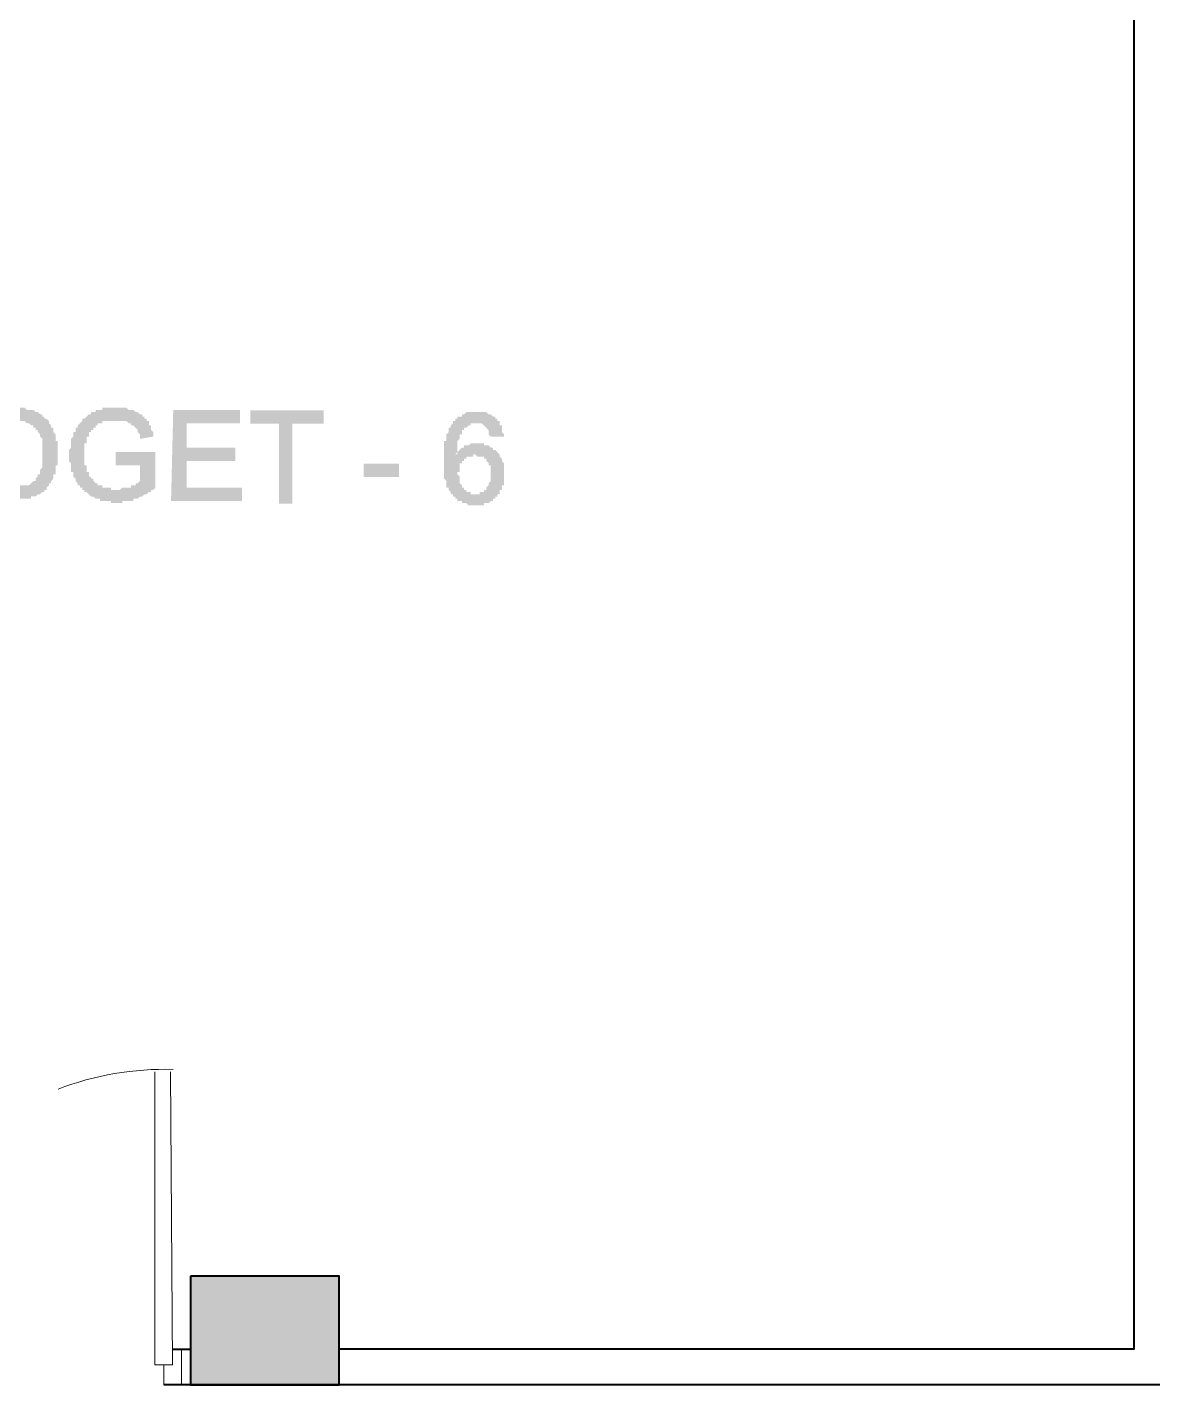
# Model space of a CAD drawing. Header units: inches. Extents: x -11 to 213, y -78 to 40.
# Drawn here: x 30.866 to 33.933, y 23.293 to 26.992 of the extents above; entities that cross this region are included whole.
import ezdxf

# ---------------------------------------------------------------- set-up
doc = ezdxf.new("R2010")
doc.units = ezdxf.units.IN
doc.header["$MEASUREMENT"] = 0
doc.layers.add('PDF_0', color=7, linetype='Continuous')

msp = doc.modelspace()

# ---------------------------------------------------------------- hatches: boundary and pattern name
at = {"layer": 'PDF_0'}
h = msp.add_hatch(color=256, dxfattribs=at)
h.paths.add_polyline_path([(30.74421, 25.95519), (30.82888, 25.95519), (30.83493, 25.95519), (30.83493, 25.95519), (30.84098, 25.95519), (30.84703, 25.95519), (30.84703, 25.95519), (30.85308, 25.95519), (30.85308, 25.95519), (30.85912, 25.95519), (30.85912, 25.95519), (30.86517, 25.94914), (30.86517, 25.94914), (30.87122, 25.94914), (30.87122, 25.94914), (30.87727, 25.94914), (30.87727, 25.94914), (30.88332, 25.94914), (30.88332, 25.94914), (30.88936, 25.9431), (30.88936, 25.9431), (30.89541, 25.9431), (30.89541, 25.9431), (30.90146, 25.93705), (30.90146, 25.93705), (30.90751, 25.93705), (30.90751, 25.931), (30.91356, 25.931), (30.91356, 25.931), (30.91356, 25.92495), (30.9196, 25.92495), (30.9196, 25.92495), (30.92565, 25.9189), (30.92565, 25.9189), (30.92565, 25.91286), (30.92565, 25.91286), (30.9317, 25.90681), (30.9317, 25.90681), (30.9317, 25.90076), (30.93775, 25.90076), (30.93775, 25.89471), (30.93775, 25.89471), (30.93775, 25.88867), (30.93775, 25.88867), (30.94379, 25.88262), (30.94379, 25.88262), (30.94379, 25.87657), (30.94379, 25.87657), (30.94379, 25.87052), (30.94379, 25.87052), (30.94379, 25.86447), (30.94984, 25.86447), (30.94984, 25.85843), (30.94984, 25.85843), (30.94984, 25.85238), (30.94984, 25.85238), (30.94984, 25.84633), (30.94984, 25.84028), (30.94984, 25.84028), (30.94984, 25.83423), (30.94984, 25.82819), (30.94984, 25.82819), (30.94984, 25.82819), (30.94984, 25.82214), (30.94984, 25.81609), (30.94984, 25.81609), (30.94984, 25.81004), (30.94984, 25.804), (30.94984, 25.804), (30.94984, 25.79795), (30.94379, 25.79795), (30.94379, 25.7919), (30.94379, 25.7919), (30.94379, 25.78585), (30.94379, 25.7798), (30.94379, 25.7798), (30.94379, 25.77376), (30.93775, 25.77376), (30.93775, 25.76771), (30.93775, 25.76771), (30.93775, 25.76166), (30.93775, 25.76166), (30.9317, 25.75561), (30.9317, 25.75561), (30.9317, 25.74956), (30.9317, 25.74956), (30.92565, 25.74956), (30.92565, 25.74352), (30.92565, 25.74352), (30.9196, 25.73747), (30.9196, 25.73747), (30.9196, 25.73747), (30.9196, 25.73142), (30.91356, 25.73142), (30.91356, 25.73142), (30.91356, 25.72537), (30.90751, 25.72537), (30.90751, 25.72537), (30.90751, 25.72537), (30.90146, 25.71932), (30.90146, 25.71932), (30.89541, 25.71932), (30.89541, 25.71932), (30.88936, 25.71328), (30.88936, 25.71328), (30.88936, 25.71328), (30.88332, 25.71328), (30.87727, 25.71328), (30.87727, 25.70723), (30.87122, 25.70723), (30.87122, 25.70723), (30.86517, 25.70723), (30.86517, 25.70723), (30.85912, 25.70723), (30.85308, 25.70723), (30.85308, 25.70723), (30.84703, 25.70723), (30.84703, 25.70723), (30.84098, 25.70118), (30.83493, 25.70118), (30.83493, 25.70118), (30.82888, 25.70118), (30.73817, 25.70723)], flags=0)
h.paths.add_polyline_path([(30.7805, 25.73747), (30.82888, 25.73747), (30.83493, 25.73747), (30.83493, 25.73747), (30.84098, 25.73747), (30.84098, 25.73747), (30.84703, 25.73747), (30.84703, 25.74352), (30.85308, 25.74352), (30.85308, 25.74352), (30.85308, 25.74352), (30.85912, 25.74352), (30.86517, 25.74352), (30.86517, 25.74352), (30.87122, 25.74352), (30.87122, 25.74352), (30.87727, 25.74956), (30.87727, 25.74956), (30.87727, 25.74956), (30.88332, 25.75561), (30.88332, 25.75561), (30.88936, 25.75561), (30.88936, 25.76166), (30.88936, 25.76166), (30.89541, 25.76771), (30.89541, 25.76771), (30.89541, 25.77376), (30.90146, 25.77376), (30.90146, 25.7798), (30.90146, 25.7798), (30.90146, 25.7798), (30.90146, 25.78585), (30.90146, 25.78585), (30.90751, 25.7919), (30.90751, 25.7919), (30.90751, 25.79795), (30.90751, 25.79795), (30.90751, 25.804), (30.90751, 25.804), (30.90751, 25.81004), (30.90751, 25.81609), (30.90751, 25.81609), (30.90751, 25.82214), (30.90751, 25.82819), (30.90751, 25.82819), (30.90751, 25.82819), (30.90751, 25.83423), (30.90751, 25.84028), (30.90751, 25.84028), (30.90751, 25.84633), (30.90751, 25.84633), (30.90751, 25.85238), (30.90751, 25.85238), (30.90751, 25.85843), (30.90751, 25.86447), (30.90751, 25.86447), (30.90751, 25.86447), (30.90751, 25.87052), (30.90146, 25.87657), (30.90146, 25.87657), (30.90146, 25.88262), (30.90146, 25.88262), (30.89541, 25.88867), (30.89541, 25.88867), (30.89541, 25.88867), (30.89541, 25.89471), (30.88936, 25.89471), (30.88936, 25.90076), (30.88332, 25.90076), (30.88332, 25.90681), (30.88332, 25.90681), (30.87727, 25.90681), (30.87727, 25.90681), (30.87122, 25.91286), (30.87122, 25.91286), (30.86517, 25.91286), (30.86517, 25.91286), (30.85912, 25.9189), (30.85912, 25.9189), (30.85308, 25.9189), (30.85308, 25.9189), (30.84703, 25.9189), (30.84703, 25.9189), (30.84098, 25.9189), (30.84098, 25.9189), (30.83493, 25.9189), (30.82888, 25.9189), (30.82888, 25.9189), (30.7805, 25.9189)], flags=0)
for points in [[(31.21597, 25.73746), (31.20992, 25.73141), (31.20992, 25.73141), (31.20387, 25.73141), (31.20387, 25.72536), (31.19782, 25.72536), (31.19782, 25.72536), (31.19178, 25.71931), (31.19178, 25.71931), (31.18573, 25.71931), (31.18573, 25.71931), (31.17968, 25.71326), (31.17968, 25.71326), (31.17363, 25.71326), (31.17363, 25.71326), (31.16758, 25.70722), (31.16758, 25.70722), (31.16154, 25.70722), (31.16154, 25.70722), (31.15549, 25.70722), (31.15549, 25.70117), (31.14944, 25.70117), (31.14339, 25.70117), (31.14339, 25.70117), (31.13734, 25.70117), (31.13734, 25.70117), (31.1313, 25.70117), (31.1313, 25.70117), (31.12525, 25.70117), (31.12525, 25.69512), (31.1192, 25.69512), (31.1192, 25.69512), (31.11315, 25.69512), (31.11315, 25.69512), (31.10711, 25.69512), (31.10711, 25.69512), (31.10106, 25.69512), (31.09501, 25.69512), (31.09501, 25.70117), (31.08896, 25.70117), (31.08896, 25.70117), (31.08291, 25.70117), (31.08291, 25.70117), (31.07687, 25.70117), (31.07082, 25.70117), (31.07082, 25.70117), (31.06477, 25.70117), (31.06477, 25.70722), (31.05872, 25.70722), (31.05872, 25.70722), (31.05267, 25.70722), (31.05267, 25.70722), (31.04663, 25.71326), (31.04663, 25.71326), (31.04058, 25.71326), (31.04058, 25.71326), (31.03453, 25.71931), (31.03453, 25.71931), (31.03453, 25.71931), (31.02848, 25.72536), (31.02848, 25.72536), (31.02244, 25.72536), (31.02244, 25.73141), (31.01639, 25.73141), (31.01639, 25.73141), (31.01639, 25.73141), (31.01639, 25.73746), (31.01034, 25.73746), (31.01034, 25.7435), (31.01034, 25.7435), (31.00429, 25.7435), (31.00429, 25.74955), (31.00429, 25.74955), (30.99824, 25.7556), (30.99824, 25.7556), (30.99824, 25.76165), (30.99824, 25.76165), (30.9922, 25.7677), (30.9922, 25.7677), (30.9922, 25.77374), (30.9922, 25.77374), (30.9922, 25.77979), (30.98615, 25.77979), (30.98615, 25.78584), (30.98615, 25.78584), (30.98615, 25.79189), (30.98615, 25.79189), (30.98615, 25.79793), (30.98615, 25.79793), (30.98615, 25.80398), (30.9801, 25.81003), (30.9801, 25.81003), (30.9801, 25.81608), (30.9801, 25.81608), (30.9801, 25.82213), (30.9801, 25.82817), (30.9801, 25.82817), (30.9801, 25.82817), (30.9801, 25.83422), (30.9801, 25.84027), (30.9801, 25.84027), (30.98615, 25.84632), (30.98615, 25.84632), (30.98615, 25.85237), (30.98615, 25.85237), (30.98615, 25.85841), (30.98615, 25.85841), (30.98615, 25.86446), (30.98615, 25.87051), (30.98615, 25.87051), (30.9922, 25.87656), (30.9922, 25.87656), (30.9922, 25.88261), (30.9922, 25.88261), (30.9922, 25.88865), (30.99824, 25.88865), (30.99824, 25.8947), (30.99824, 25.8947), (30.99824, 25.90075), (31.00429, 25.90075), (31.00429, 25.9068), (31.00429, 25.9068), (31.01034, 25.91284), (31.01034, 25.91284), (31.01034, 25.91284), (31.01639, 25.91889), (31.01639, 25.91889), (31.01639, 25.92494), (31.02244, 25.92494), (31.02244, 25.92494), (31.02848, 25.93099), (31.02848, 25.93099), (31.03453, 25.93704), (31.03453, 25.93704), (31.04058, 25.93704), (31.04058, 25.93704), (31.04058, 25.94308), (31.04663, 25.94308), (31.04663, 25.94308), (31.05267, 25.94308), (31.05267, 25.94913), (31.05872, 25.94913), (31.05872, 25.94913), (31.06477, 25.94913), (31.06477, 25.94913), (31.07082, 25.94913), (31.07082, 25.95518), (31.07687, 25.95518), (31.08291, 25.95518), (31.08291, 25.95518), (31.08896, 25.95518), (31.08896, 25.95518), (31.09501, 25.95518), (31.10106, 25.95518), (31.10106, 25.95518), (31.10711, 25.95518), (31.10711, 25.95518), (31.11315, 25.95518), (31.1192, 25.95518), (31.1192, 25.95518), (31.12525, 25.95518), (31.12525, 25.95518), (31.1313, 25.95518), (31.13734, 25.95518), (31.13734, 25.95518), (31.14339, 25.94913), (31.14339, 25.94913), (31.14944, 25.94913), (31.14944, 25.94913), (31.15549, 25.94913), (31.15549, 25.94913), (31.16154, 25.94308), (31.16154, 25.94308), (31.16758, 25.94308), (31.16758, 25.94308), (31.17363, 25.93704), (31.17363, 25.93704), (31.17363, 25.93704), (31.17968, 25.93704), (31.17968, 25.93099), (31.18573, 25.93099), (31.18573, 25.93099), (31.18573, 25.92494), (31.19178, 25.92494), (31.19178, 25.91889), (31.19178, 25.91889), (31.19782, 25.91889), (31.19782, 25.91284), (31.19782, 25.91284), (31.19782, 25.9068), (31.20387, 25.9068), (31.20387, 25.90075), (31.20387, 25.8947), (31.20387, 25.8947), (31.20992, 25.88865), (31.20992, 25.88865), (31.20992, 25.88261), (31.20992, 25.87656), (31.20992, 25.87656), (31.17363, 25.87051), (31.17363, 25.87051), (31.17363, 25.87656), (31.17363, 25.87656), (31.17363, 25.88261), (31.16758, 25.88865), (31.16758, 25.88865), (31.16758, 25.8947), (31.16758, 25.8947), (31.16154, 25.90075), (31.16154, 25.90075), (31.16154, 25.90075), (31.15549, 25.9068), (31.15549, 25.9068), (31.14944, 25.9068), (31.14944, 25.91284), (31.14944, 25.91284), (31.14339, 25.91284), (31.14339, 25.91284), (31.13734, 25.91889), (31.13734, 25.91889), (31.1313, 25.91889), (31.1313, 25.91889), (31.12525, 25.91889), (31.1192, 25.91889), (31.1192, 25.91889), (31.11315, 25.91889), (31.11315, 25.91889), (31.10711, 25.91889), (31.10711, 25.91889), (31.10106, 25.91889), (31.09501, 25.91889), (31.09501, 25.91889), (31.08896, 25.91889), (31.08896, 25.91889), (31.08291, 25.91889), (31.07687, 25.91889), (31.07687, 25.91889), (31.07082, 25.91889), (31.07082, 25.91284), (31.06477, 25.91284), (31.06477, 25.91284), (31.05872, 25.91284), (31.05872, 25.9068), (31.05872, 25.9068), (31.05267, 25.9068), (31.05267, 25.90075), (31.04663, 25.90075), (31.04663, 25.90075), (31.04663, 25.8947), (31.04663, 25.8947), (31.04058, 25.8947), (31.04058, 25.88865), (31.04058, 25.88865), (31.03453, 25.88865), (31.03453, 25.88261), (31.03453, 25.88261), (31.03453, 25.87656), (31.02848, 25.87656), (31.02848, 25.87051), (31.02848, 25.87051), (31.02848, 25.86446), (31.02848, 25.86446), (31.02848, 25.85841), (31.02244, 25.85841), (31.02244, 25.85237), (31.02244, 25.84632), (31.02244, 25.84632), (31.02244, 25.84027), (31.02244, 25.84027), (31.02244, 25.83422), (31.02244, 25.82817), (31.02244, 25.82817), (31.02244, 25.82213), (31.02244, 25.82213), (31.02244, 25.81608), (31.02244, 25.81003), (31.02244, 25.81003), (31.02244, 25.80398), (31.02244, 25.80398), (31.02244, 25.79793), (31.02848, 25.79793), (31.02848, 25.79189), (31.02848, 25.79189), (31.02848, 25.78584), (31.02848, 25.78584), (31.02848, 25.77979), (31.03453, 25.77979), (31.03453, 25.77374), (31.03453, 25.77374), (31.03453, 25.7677), (31.04058, 25.7677), (31.04058, 25.76165), (31.04058, 25.76165), (31.04663, 25.76165), (31.04663, 25.7556), (31.04663, 25.7556), (31.05267, 25.74955), (31.05267, 25.74955), (31.05872, 25.74955), (31.05872, 25.7435), (31.06477, 25.7435), (31.06477, 25.7435), (31.06477, 25.7435), (31.07082, 25.7435), (31.07082, 25.73746), (31.07687, 25.73746), (31.07687, 25.73746), (31.08291, 25.73746), (31.08291, 25.73746), (31.08896, 25.73746), (31.09501, 25.73746), (31.09501, 25.73141), (31.10106, 25.73141), (31.10106, 25.73141), (31.10711, 25.73141), (31.10711, 25.73141), (31.11315, 25.73141), (31.11315, 25.73141), (31.1192, 25.73141), (31.1192, 25.73141), (31.12525, 25.73746), (31.12525, 25.73746), (31.1313, 25.73746), (31.13734, 25.73746), (31.13734, 25.73746), (31.14339, 25.73746), (31.14339, 25.73746), (31.14944, 25.73746), (31.14944, 25.7435), (31.15549, 25.7435), (31.15549, 25.7435), (31.16154, 25.7435), (31.16154, 25.74955), (31.16758, 25.74955), (31.16758, 25.74955), (31.17363, 25.7556), (31.17363, 25.7556), (31.17363, 25.7556), (31.17363, 25.79793), (31.10711, 25.79793), (31.10711, 25.83422), (31.21597, 25.83422)], [(31.45185, 25.70117), (31.25831, 25.70117), (31.26436, 25.94913), (31.4458, 25.94913), (31.4458, 25.91284), (31.30065, 25.91284), (31.30065, 25.84632), (31.4337, 25.84632), (31.4337, 25.81003), (31.30065, 25.81003), (31.30065, 25.73746), (31.45185, 25.73746)], [(31.67377, 25.91185), (31.5891, 25.91185), (31.5891, 25.69412), (31.55281, 25.69412), (31.55281, 25.91185), (31.47419, 25.91185), (31.47419, 25.94814), (31.67377, 25.94814)]]:
    msp.add_hatch(color=256, dxfattribs=at).paths.add_polyline_path(points)
h = msp.add_hatch(color=256, dxfattribs=at)
h.paths.add_polyline_path([(32.03246, 25.82818), (32.03246, 25.82818), (32.03851, 25.83423), (32.03851, 25.83423), (32.03851, 25.83423), (32.04456, 25.84028), (32.04456, 25.84028), (32.05061, 25.84632), (32.05061, 25.84632), (32.05061, 25.84632), (32.05666, 25.84632), (32.05666, 25.85237), (32.0627, 25.85237), (32.0627, 25.85237), (32.06875, 25.85237), (32.06875, 25.85237), (32.0748, 25.85842), (32.0748, 25.85842), (32.08085, 25.85842), (32.08689, 25.85842), (32.08689, 25.85842), (32.09294, 25.85842), (32.09294, 25.85842), (32.09899, 25.85842), (32.09899, 25.85842), (32.10504, 25.85842), (32.10504, 25.85842), (32.11109, 25.85842), (32.11109, 25.85237), (32.11713, 25.85237), (32.11713, 25.85237), (32.12318, 25.85237), (32.12318, 25.85237), (32.12923, 25.84632), (32.12923, 25.84632), (32.13528, 25.84632), (32.13528, 25.84028), (32.14133, 25.84028), (32.14133, 25.84028), (32.14737, 25.83423), (32.14737, 25.83423), (32.14737, 25.83423), (32.15342, 25.82818), (32.15342, 25.82818), (32.15342, 25.82213), (32.15342, 25.82213), (32.15947, 25.81608), (32.15947, 25.81608), (32.15947, 25.81004), (32.15947, 25.81004), (32.16552, 25.80399), (32.16552, 25.80399), (32.16552, 25.79794), (32.16552, 25.79794), (32.16552, 25.79189), (32.16552, 25.79189), (32.16552, 25.78585), (32.16552, 25.7798), (32.16552, 25.7798), (32.16552, 25.77375), (32.16552, 25.77375), (32.16552, 25.7677), (32.16552, 25.7677), (32.16552, 25.76165), (32.16552, 25.75561), (32.16552, 25.75561), (32.16552, 25.74956), (32.16552, 25.74956), (32.16552, 25.74351), (32.15947, 25.74351), (32.15947, 25.73746), (32.15947, 25.73746), (32.15947, 25.73141), (32.15342, 25.73141), (32.15342, 25.72537), (32.15342, 25.72537), (32.15342, 25.71932), (32.14737, 25.71932), (32.14737, 25.71327), (32.14737, 25.71327), (32.14133, 25.71327), (32.14133, 25.70722), (32.13528, 25.70722), (32.13528, 25.70722), (32.13528, 25.70118), (32.12923, 25.70118), (32.12923, 25.70118), (32.12318, 25.69513), (32.12318, 25.69513), (32.11713, 25.69513), (32.11713, 25.69513), (32.11109, 25.69513), (32.11109, 25.68908), (32.10504, 25.68908), (32.10504, 25.68908), (32.09899, 25.68908), (32.09899, 25.68908), (32.09294, 25.68908), (32.08689, 25.68908), (32.08689, 25.68908), (32.08085, 25.68908), (32.08085, 25.68908), (32.0748, 25.68908), (32.0748, 25.68908), (32.06875, 25.68908), (32.06875, 25.68908), (32.0627, 25.69513), (32.0627, 25.69513), (32.05666, 25.69513), (32.05666, 25.69513), (32.05061, 25.69513), (32.05061, 25.70118), (32.04456, 25.70118), (32.04456, 25.70118), (32.03851, 25.70118), (32.03851, 25.70722), (32.03246, 25.70722), (32.03246, 25.71327), (32.02642, 25.71327), (32.02642, 25.71327), (32.02642, 25.71932), (32.02642, 25.71932), (32.02037, 25.71932), (32.02037, 25.72537), (32.02037, 25.72537), (32.02037, 25.72537), (32.01432, 25.73141), (32.01432, 25.73141), (32.01432, 25.73746), (32.01432, 25.73746), (32.00827, 25.73746), (32.00827, 25.74351), (32.00827, 25.74351), (32.00827, 25.74956), (32.00827, 25.74956), (32.00827, 25.75561), (32.00827, 25.75561), (32.00222, 25.76165), (32.00222, 25.7677), (32.00222, 25.7677), (32.00222, 25.77375), (32.00222, 25.77375), (32.00222, 25.7798), (32.00222, 25.78585), (32.00222, 25.78585), (32.00222, 25.79189), (32.00222, 25.79794), (32.00222, 25.79794), (32.00222, 25.80399), (32.00222, 25.81004), (32.00222, 25.81004), (32.00222, 25.81608), (32.00222, 25.82213), (32.00222, 25.82213), (32.00222, 25.82818), (32.00222, 25.83423), (32.00222, 25.83423), (32.00222, 25.84028), (32.00222, 25.84632), (32.00222, 25.84632), (32.00222, 25.85237), (32.00222, 25.85237), (32.00222, 25.85842), (32.00222, 25.86447), (32.00827, 25.86447), (32.00827, 25.87052), (32.00827, 25.87052), (32.00827, 25.87656), (32.00827, 25.87656), (32.00827, 25.88261), (32.00827, 25.88261), (32.01432, 25.88866), (32.01432, 25.88866), (32.01432, 25.89471), (32.01432, 25.89471), (32.01432, 25.90075), (32.02037, 25.90075), (32.02037, 25.90075), (32.02037, 25.9068), (32.02037, 25.9068), (32.02642, 25.91285), (32.02642, 25.91285), (32.02642, 25.91285), (32.02642, 25.9189), (32.03246, 25.9189), (32.03246, 25.92495), (32.03246, 25.92495), (32.03851, 25.92495), (32.03851, 25.93099), (32.04456, 25.93099), (32.04456, 25.93099), (32.05061, 25.93099), (32.05061, 25.93704), (32.05666, 25.93704), (32.05666, 25.93704), (32.05666, 25.93704), (32.0627, 25.94309), (32.06875, 25.94309), (32.06875, 25.94309), (32.0748, 25.94309), (32.0748, 25.94309), (32.08085, 25.94309), (32.08085, 25.94309), (32.08689, 25.94309), (32.09294, 25.94309), (32.09294, 25.94309), (32.09294, 25.94309), (32.09899, 25.94309), (32.10504, 25.94309), (32.10504, 25.94309), (32.11109, 25.94309), (32.11109, 25.94309), (32.11713, 25.94309), (32.11713, 25.94309), (32.12318, 25.93704), (32.12318, 25.93704), (32.12923, 25.93704), (32.12923, 25.93704), (32.13528, 25.93099), (32.13528, 25.93099), (32.14133, 25.93099), (32.14133, 25.93099), (32.14133, 25.92495), (32.14737, 25.92495), (32.14737, 25.92495), (32.14737, 25.9189), (32.15342, 25.9189), (32.15342, 25.91285), (32.15342, 25.91285), (32.15342, 25.9068), (32.15947, 25.9068), (32.15947, 25.90075), (32.15947, 25.90075), (32.15947, 25.89471), (32.15947, 25.89471), (32.15947, 25.88866), (32.16552, 25.88261), (32.16552, 25.88261), (32.16552, 25.87656), (32.16552, 25.87656), (32.12923, 25.87656), (32.12923, 25.87656), (32.12318, 25.88261), (32.12318, 25.88866), (32.12318, 25.88866), (32.12318, 25.89471), (32.12318, 25.89471), (32.11713, 25.90075), (32.11713, 25.90075), (32.11713, 25.90075), (32.11109, 25.9068), (32.11109, 25.9068), (32.11109, 25.9068), (32.10504, 25.91285), (32.10504, 25.91285), (32.09899, 25.91285), (32.09899, 25.91285), (32.09294, 25.91285), (32.09294, 25.91285), (32.09294, 25.91285), (32.08689, 25.91285), (32.08085, 25.91285), (32.08085, 25.91285), (32.0748, 25.91285), (32.0748, 25.91285), (32.0748, 25.9068), (32.06875, 25.9068), (32.06875, 25.9068), (32.0627, 25.90075), (32.0627, 25.90075), (32.05666, 25.90075), (32.05666, 25.89471), (32.05666, 25.89471), (32.05061, 25.89471), (32.05061, 25.88866), (32.05061, 25.88866), (32.05061, 25.88261), (32.05061, 25.88261), (32.04456, 25.88261), (32.04456, 25.87656), (32.04456, 25.87656), (32.04456, 25.87052), (32.04456, 25.87052), (32.03851, 25.86447), (32.03851, 25.86447), (32.03851, 25.85842), (32.03851, 25.85237), (32.03851, 25.85237), (32.03851, 25.84632), (32.03851, 25.84632), (32.03851, 25.84028), (32.03851, 25.83423), (32.03851, 25.83423), (32.03851, 25.82818), (32.03851, 25.82818)], flags=0)
h.paths.add_polyline_path([(32.08689, 25.71932), (32.09294, 25.71932), (32.09294, 25.71932), (32.09899, 25.71932), (32.09899, 25.72537), (32.10504, 25.72537), (32.10504, 25.72537), (32.11109, 25.72537), (32.11109, 25.73141), (32.11109, 25.73141), (32.11713, 25.73141), (32.11713, 25.73746), (32.11713, 25.73746), (32.12318, 25.74351), (32.12318, 25.74351), (32.12318, 25.74956), (32.12318, 25.74956), (32.12923, 25.75561), (32.12923, 25.75561), (32.12923, 25.76165), (32.12923, 25.76165), (32.12923, 25.7677), (32.12923, 25.77375), (32.12923, 25.77375), (32.12923, 25.7798), (32.12923, 25.7798), (32.12923, 25.78585), (32.12923, 25.78585), (32.12923, 25.79189), (32.12923, 25.79794), (32.12318, 25.79794), (32.12318, 25.80399), (32.12318, 25.80399), (32.12318, 25.80399), (32.11713, 25.81004), (32.11713, 25.81004), (32.11713, 25.81608), (32.11109, 25.81608), (32.11109, 25.81608), (32.11109, 25.82213), (32.10504, 25.82213), (32.10504, 25.82213), (32.09899, 25.82213), (32.09899, 25.82213), (32.09294, 25.82213), (32.08689, 25.82818), (32.08689, 25.82818), (32.08085, 25.82818), (32.08085, 25.82213), (32.0748, 25.82213), (32.0748, 25.82213), (32.06875, 25.82213), (32.06875, 25.82213), (32.0627, 25.82213), (32.0627, 25.81608), (32.05666, 25.81608), (32.05666, 25.81608), (32.05666, 25.81004), (32.05061, 25.81004), (32.05061, 25.81004), (32.05061, 25.80399), (32.04456, 25.80399), (32.04456, 25.79794), (32.04456, 25.79794), (32.04456, 25.79189), (32.04456, 25.79189), (32.04456, 25.78585), (32.04456, 25.7798), (32.03851, 25.7798), (32.03851, 25.77375), (32.03851, 25.77375), (32.04456, 25.7677), (32.04456, 25.7677), (32.04456, 25.76165), (32.04456, 25.76165), (32.04456, 25.75561), (32.04456, 25.74956), (32.04456, 25.74956), (32.05061, 25.74351), (32.05061, 25.74351), (32.05061, 25.74351), (32.05061, 25.73746), (32.05666, 25.73746), (32.05666, 25.73141), (32.05666, 25.73141), (32.0627, 25.73141), (32.0627, 25.72537), (32.06875, 25.72537), (32.06875, 25.72537), (32.0748, 25.72537), (32.0748, 25.71932), (32.08085, 25.71932), (32.08085, 25.71932), (32.08689, 25.71932), (32.08689, 25.71932)], flags=0)

# ---------------------------------------------------------------- linework, layer by layer
at = {"layer": 'PDF_0', "lineweight": 40}
for points in [[(31.66168, 28.63944), (33.88125, 28.63944), (33.88125, 23.38988), (31.71611, 23.38988)], [(34.09897, 25.94209), (33.98406, 25.94209), (33.98406, 23.29312), (31.23833, 23.29312)], [(31.26252, 23.38988), (31.3109, 23.38988)]]:
    msp.add_lwpolyline(points, dxfattribs=at)
at = {"layer": 'PDF_0', "lineweight": 13}
msp.add_lwpolyline([(31.21413, 24.14587), (31.21413, 23.34755), (31.26252, 23.34755), (31.25647, 24.14587)], dxfattribs=at)
at = {"layer": 'PDF_0', "lineweight": 40}
msp.add_lwpolyline([(31.3109, 23.58946), (31.3109, 23.29312), (31.71611, 23.29312), (31.71611, 23.58946)], close=True, dxfattribs=at)
at = {"layer": 'PDF_0', "lineweight": 13}
msp.add_lwpolyline([(31.26252, 23.38988), (31.26252, 23.34755), (31.23833, 23.34755), (31.23833, 23.29312), (31.28671, 23.29312), (31.28671, 23.38988)], close=True, dxfattribs=at)
at = {"layer": 'PDF_0', "lineweight": 5}
msp.add_arc((31.24319, 23.33333), 0.81949, 88.54431, 110.92897, dxfattribs=at)
at = {"layer": 'PDF_0', "lineweight": 13}
msp.add_solid([(31.8794, 25.7667), (31.78263, 25.7667), (31.8794, 25.80299), (31.78263, 25.80299)], dxfattribs=at)
at = {"layer": 'PDF_0', "color": 9, "true_color": 0x00007f}
for points in [[(31.71611, 23.29312), (31.71611, 23.58946), (31.3109, 23.29312)], [(31.71611, 23.58946), (31.3109, 23.29312), (31.3109, 23.58946)]]:
    msp.add_solid(points, dxfattribs=at)

doc.saveas('drawing.dxf')
